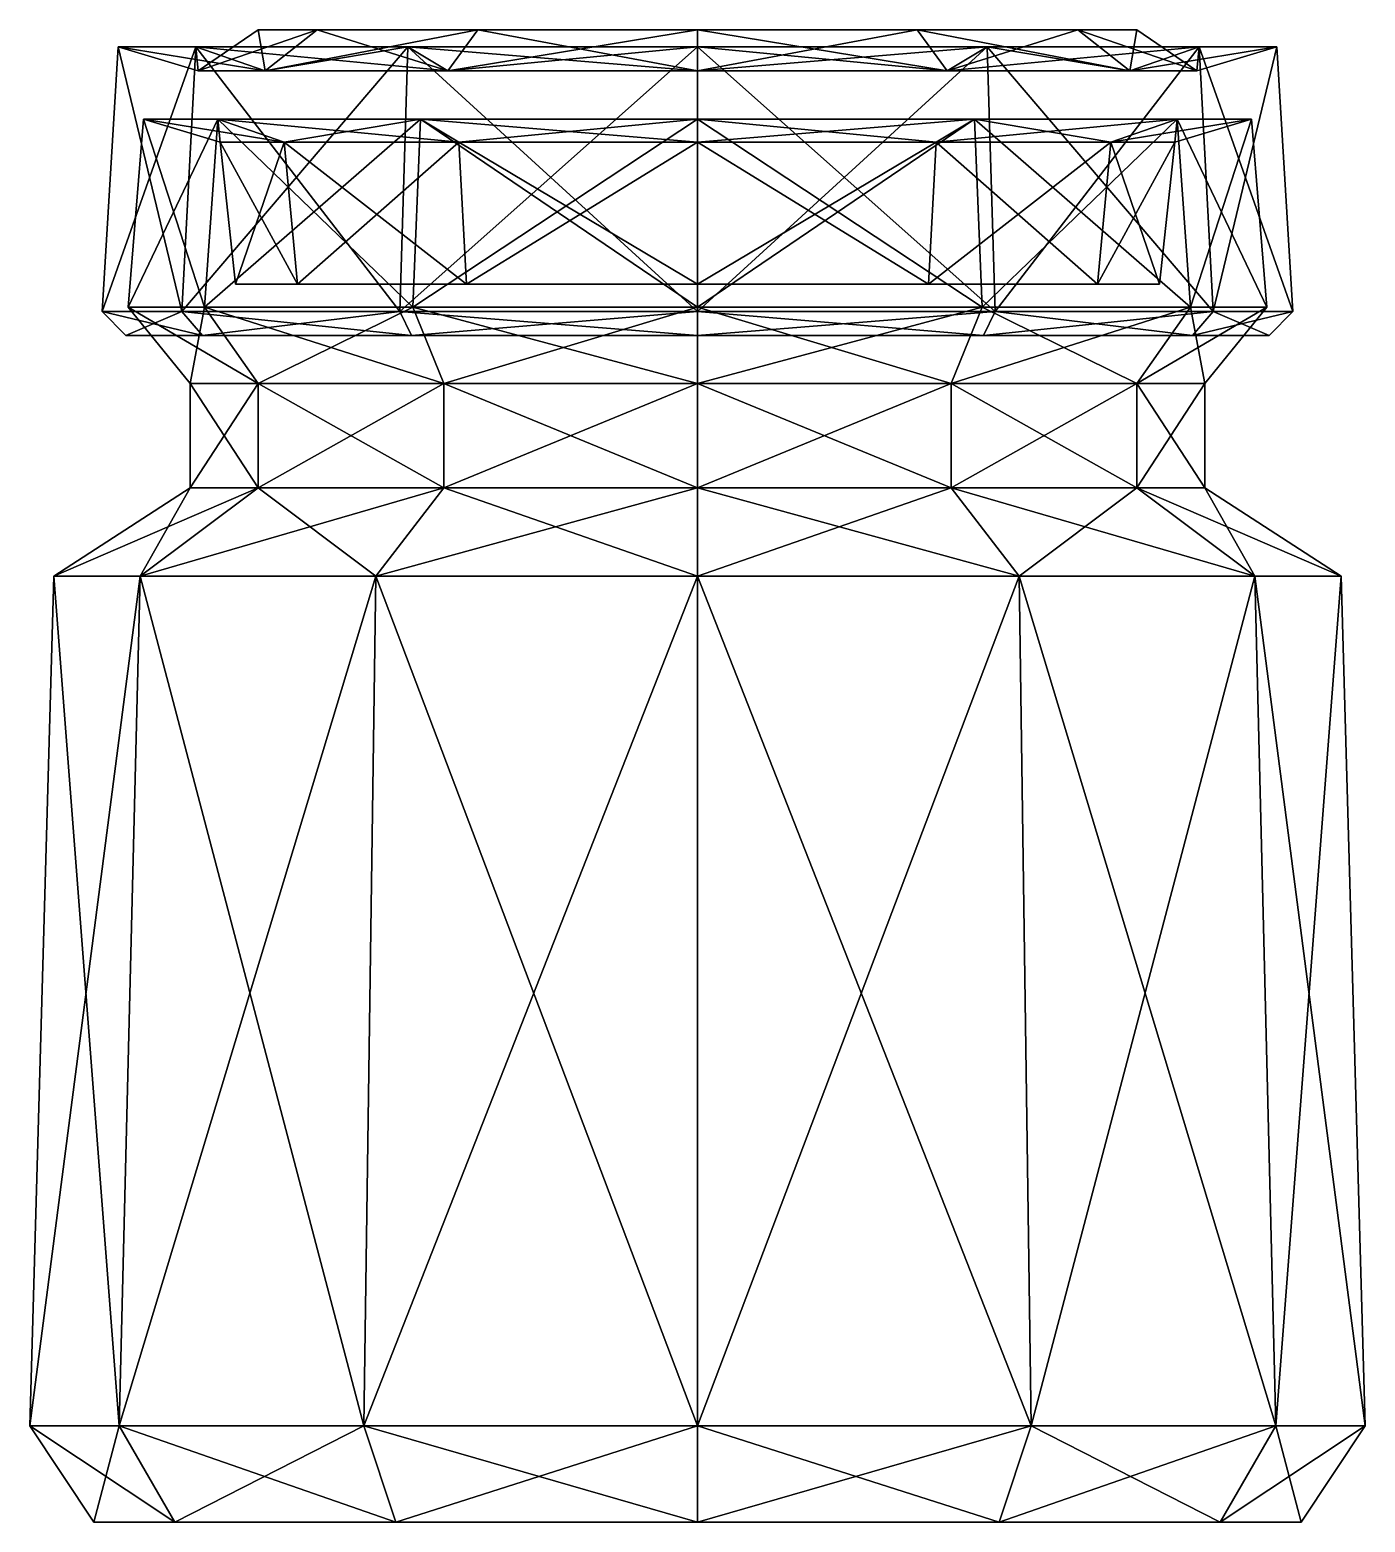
# Model space of a CAD drawing. Extents: x -64 to 64, y 2 to 145.
import ezdxf

# ---------------------------------------------------------------- set-up
doc = ezdxf.new("R2010")
doc.units = 0
doc.layers.add('jamJar', color=250, linetype='CONTINUOUS')
doc.layers.add('lid', color=250, linetype='CONTINUOUS')

msp = doc.modelspace()

# ---------------------------------------------------------------- meshes
at = {"layer": 'jamJar'}
mesh = msp.add_polyface(dxfattribs=at)
corners = [(44.413239, 120.96713), (45.887265, 134.624888), (53.257391, 136.835926), (54.731416, 118.756092), (48.770164, 111.401626), (48.770164, 101.379488), (61.876037, 92.899218), (64.188838, 11.180247), (58.021369, 1.929043), (38.462994, 120.96713, -22.20662), (39.739537, 134.624888, -22.943632), (46.122253, 136.835926, -26.628695), (47.398797, 118.756092, -27.365708), (42.236201, 111.401626, -24.385082), (42.236201, 101.379488, -24.385082), (53.58622, 92.899218, -30.938019), (55.589164, 11.180247, -32.094419), (50.247979, 1.929043, -29.010684), (22.20662, 120.96713, -38.462994), (22.943632, 134.624888, -39.739537), (26.628695, 136.835926, -46.122253), (27.365708, 118.756092, -47.398797), (24.385082, 111.401626, -42.236201), (24.385082, 101.379488, -42.236201), (30.938019, 92.899218, -53.58622), (32.094419, 11.180247, -55.589164), (29.010684, 1.929043, -50.247979), (0, 120.96713, -44.413239), (0, 134.624888, -45.887265), (0, 136.835926, -53.257391), (0, 118.756092, -54.731416), (0, 111.401626, -48.770164), (0, 101.379488, -48.770164), (0, 92.899218, -61.876037), (0, 11.180247, -64.188838), (0, 1.929043, -58.021369), (-22.20662, 120.96713, -38.462994), (-22.943632, 134.624888, -39.739537), (-26.628695, 136.835926, -46.122253), (-27.365708, 118.756092, -47.398797), (-24.385082, 111.401626, -42.236201), (-24.385082, 101.379488, -42.236201), (-30.938019, 92.899218, -53.58622), (-32.094419, 11.180247, -55.589164), (-29.010684, 1.929043, -50.247979), (-38.462994, 120.96713, -22.20662), (-39.739537, 134.624888, -22.943632), (-46.122253, 136.835926, -26.628695), (-47.398797, 118.756092, -27.365708), (-42.236201, 111.401626, -24.385082), (-42.236201, 101.379488, -24.385082), (-53.58622, 92.899218, -30.938019), (-55.589164, 11.180247, -32.094419), (-50.247979, 1.929043, -29.010684), (-44.413239, 120.96713), (-45.887265, 134.624888), (-53.257391, 136.835926), (-54.731416, 118.756092), (-48.770164, 111.401626), (-48.770164, 101.379488), (-61.876037, 92.899218), (-64.188838, 11.180247), (-58.021369, 1.929043), (-38.462994, 120.96713, 22.20662), (-39.739537, 134.624888, 22.943632), (-46.122253, 136.835926, 26.628695), (-47.398797, 118.756092, 27.365708), (-42.236201, 111.401626, 24.385082), (-42.236201, 101.379488, 24.385082), (-53.58622, 92.899218, 30.938019), (-55.589164, 11.180247, 32.094419), (-50.247979, 1.929043, 29.010684), (-22.20662, 120.96713, 38.462994), (-22.943632, 134.624888, 39.739537), (-26.628695, 136.835926, 46.122253), (-27.365708, 118.756092, 47.398797), (-24.385082, 111.401626, 42.236201), (-24.385082, 101.379488, 42.236201), (-30.938019, 92.899218, 53.58622), (-32.094419, 11.180247, 55.589164), (-29.010684, 1.929043, 50.247979), (0, 120.96713, 44.413239), (0, 134.624888, 45.887265), (0, 136.835926, 53.257391), (0, 118.756092, 54.731416), (0, 111.401626, 48.770164), (0, 101.379488, 48.770164), (0, 92.899218, 61.876037), (0, 11.180247, 64.188838), (0, 1.929043, 58.021369), (22.20662, 120.96713, 38.462994), (22.943632, 134.624888, 39.739537), (26.628695, 136.835926, 46.122253), (27.365708, 118.756092, 47.398797), (24.385082, 111.401626, 42.236201), (24.385082, 101.379488, 42.236201), (30.938019, 92.899218, 53.58622), (32.094419, 11.180247, 55.589164), (29.010684, 1.929043, 50.247979), (38.462994, 120.96713, 22.20662), (39.739537, 134.624888, 22.943632), (46.122253, 136.835926, 26.628695), (47.398797, 118.756092, 27.365708), (42.236201, 111.401626, 24.385082), (42.236201, 101.379488, 24.385082), (53.58622, 92.899218, 30.938019), (55.589164, 11.180247, 32.094419), (50.247979, 1.929043, 29.010684)]
mesh.append_faces([[corners[k] for k in face] for face in [(99, 100, 91), (9, 10, 1), (10, 11, 2), (11, 12, 3), (12, 13, 4), (13, 14, 5), (14, 15, 6), (15, 16, 7), (16, 17, 8), (3, 4, 103), (100, 101, 92), (18, 19, 10), (19, 20, 11), (20, 21, 12), (21, 22, 13), (22, 23, 14), (23, 24, 15), (24, 25, 16), (25, 26, 17), (4, 5, 104), (101, 102, 93), (27, 28, 19), (28, 29, 20), (29, 30, 21), (30, 31, 22), (31, 32, 23), (32, 33, 24), (33, 34, 25), (34, 35, 26), (5, 6, 105), (102, 103, 94), (36, 37, 28), (37, 38, 29), (38, 39, 30), (39, 40, 31), (40, 41, 32), (41, 42, 33), (42, 43, 34), (43, 44, 35), (6, 7, 106), (103, 104, 95), (45, 46, 37), (46, 47, 38), (47, 48, 39), (48, 49, 40), (49, 50, 41), (50, 51, 42), (51, 52, 43), (52, 53, 44), (7, 8, 107), (104, 105, 96), (54, 55, 46), (55, 56, 47), (56, 57, 48), (57, 58, 49), (58, 59, 50), (59, 60, 51), (60, 61, 52), (61, 62, 53), (105, 106, 97), (106, 107, 98), (63, 64, 55), (64, 65, 56), (65, 66, 57), (66, 67, 58), (67, 68, 59), (68, 69, 60), (69, 70, 61), (70, 71, 62), (0, 1, 100), (1, 2, 101), (72, 73, 64), (73, 74, 65), (74, 75, 66), (75, 76, 67), (76, 77, 68), (77, 78, 69), (78, 79, 70), (79, 80, 71), (2, 3, 102), (8, 17, 26), (81, 82, 73), (82, 83, 74), (83, 84, 75), (84, 85, 76), (85, 86, 77), (86, 87, 78), (87, 88, 79), (88, 89, 80), (8, 35, 44), (107, 8, 53), (90, 91, 82), (91, 92, 83), (92, 93, 84), (93, 94, 85), (94, 95, 86), (95, 96, 87), (96, 97, 88), (97, 98, 89), (80, 53, 62), (107, 80, 89), (0, 99, 9), (36, 9, 99), (72, 99, 90), (36, 72, 63), (54, 45, 36), (36, 27, 18), (99, 91, 90), (9, 1, 0), (10, 2, 1), (11, 3, 2), (12, 4, 3), (13, 5, 4), (14, 6, 5), (15, 7, 6), (16, 8, 7), (3, 103, 102), (100, 92, 91), (18, 10, 9), (19, 11, 10), (20, 12, 11), (21, 13, 12), (22, 14, 13), (23, 15, 14), (24, 16, 15), (25, 17, 16), (4, 104, 103), (101, 93, 92), (27, 19, 18), (28, 20, 19), (29, 21, 20), (30, 22, 21), (31, 23, 22), (32, 24, 23), (33, 25, 24), (34, 26, 25), (5, 105, 104), (102, 94, 93), (36, 28, 27), (37, 29, 28), (38, 30, 29), (39, 31, 30), (40, 32, 31), (41, 33, 32), (42, 34, 33), (43, 35, 34), (6, 106, 105), (103, 95, 94), (45, 37, 36), (46, 38, 37), (47, 39, 38), (48, 40, 39), (49, 41, 40), (50, 42, 41), (51, 43, 42), (52, 44, 43), (7, 107, 106), (104, 96, 95), (54, 46, 45), (55, 47, 46), (56, 48, 47), (57, 49, 48), (58, 50, 49), (59, 51, 50), (60, 52, 51), (61, 53, 52), (105, 97, 96), (106, 98, 97), (63, 55, 54), (64, 56, 55), (65, 57, 56), (66, 58, 57), (67, 59, 58), (68, 60, 59), (69, 61, 60), (70, 62, 61), (0, 100, 99), (1, 101, 100), (72, 64, 63), (73, 65, 64), (74, 66, 65), (75, 67, 66), (76, 68, 67), (77, 69, 68), (78, 70, 69), (79, 71, 70), (2, 102, 101), (8, 26, 35), (81, 73, 72), (82, 74, 73), (83, 75, 74), (84, 76, 75), (85, 77, 76), (86, 78, 77), (87, 79, 78), (88, 80, 79), (8, 44, 53), (107, 53, 80), (90, 82, 81), (91, 83, 82), (92, 84, 83), (93, 85, 84), (94, 86, 85), (95, 87, 86), (96, 88, 87), (97, 89, 88), (80, 62, 71), (107, 89, 98), (36, 99, 72), (72, 90, 81), (36, 63, 54), (36, 18, 9)]])
at = {"layer": 'lid'}
mesh = msp.add_polyface(dxfattribs=at)
corners = [(42.229743, 145.417627), (47.999231, 141.46804), (55.708568, 143.780841), (57.250435, 118.340029), (54.963975, 116.027228), (36.572031, 145.417627, -21.114872), (41.568553, 141.46804, -23.999615), (48.245035, 143.780841, -27.854284), (49.580331, 118.340029, -28.625217), (47.600199, 116.027228, -27.481988), (21.114872, 145.417627, -36.572031), (23.999615, 141.46804, -41.568553), (27.854284, 143.780841, -48.245035), (28.625217, 118.340029, -49.580331), (27.481988, 116.027228, -47.600199), (0, 145.417627, -42.229743), (0, 141.46804, -47.999231), (0, 143.780841, -55.708568), (0, 118.340029, -57.250435), (0, 116.027228, -54.963975), (-21.114872, 145.417627, -36.572031), (-23.999615, 141.46804, -41.568553), (-27.854284, 143.780841, -48.245035), (-28.625217, 118.340029, -49.580331), (-27.481988, 116.027228, -47.600199), (-36.572031, 145.417627, -21.114872), (-41.568553, 141.46804, -23.999615), (-48.245035, 143.780841, -27.854284), (-49.580331, 118.340029, -28.625217), (-47.600199, 116.027228, -27.481988), (-42.229743, 145.417627), (-47.999231, 141.46804), (-55.708568, 143.780841), (-57.250435, 118.340029), (-54.963975, 116.027228), (-36.572031, 145.417627, 21.114872), (-41.568553, 141.46804, 23.999615), (-48.245035, 143.780841, 27.854284), (-49.580331, 118.340029, 28.625217), (-47.600199, 116.027228, 27.481988), (-21.114872, 145.417627, 36.572031), (-23.999615, 141.46804, 41.568553), (-27.854284, 143.780841, 48.245035), (-28.625217, 118.340029, 49.580331), (-27.481988, 116.027228, 47.600199), (0, 145.417627, 42.229743), (0, 141.46804, 47.999231), (0, 143.780841, 55.708568), (0, 118.340029, 57.250435), (0, 116.027228, 54.963975), (21.114872, 145.417627, 36.572031), (23.999615, 141.46804, 41.568553), (27.854284, 143.780841, 48.245035), (28.625217, 118.340029, 49.580331), (27.481988, 116.027228, 47.600199), (36.572031, 145.417627, 21.114872), (41.568553, 141.46804, 23.999615), (48.245035, 143.780841, 27.854284), (49.580331, 118.340029, 28.625217), (47.600199, 116.027228, 27.481988)]
mesh.append_faces([[corners[k] for k in face] for face in [(55, 56, 51), (5, 6, 1), (6, 7, 2), (7, 8, 3), (8, 9, 4), (33, 34, 29), (35, 36, 31), (36, 37, 32), (37, 38, 33), (3, 4, 59), (56, 57, 52), (10, 11, 6), (11, 12, 7), (12, 13, 8), (13, 14, 9), (38, 39, 34), (0, 1, 56), (1, 2, 57), (40, 41, 36), (41, 42, 37), (57, 58, 53), (15, 16, 11), (16, 17, 12), (17, 18, 13), (18, 19, 14), (42, 43, 38), (43, 44, 39), (2, 3, 58), (45, 46, 41), (46, 47, 42), (58, 59, 54), (20, 21, 16), (21, 22, 17), (22, 23, 18), (23, 24, 19), (47, 48, 43), (48, 49, 44), (50, 51, 46), (51, 52, 47), (52, 53, 48), (53, 54, 49), (25, 26, 21), (26, 27, 22), (27, 28, 23), (28, 29, 24), (0, 55, 5), (20, 5, 55), (40, 55, 50), (20, 40, 35), (30, 25, 20), (20, 15, 10), (30, 31, 26), (31, 32, 27), (32, 33, 28), (19, 4, 9), (49, 4, 19), (59, 4, 49), (49, 24, 29), (34, 39, 44), (55, 51, 50), (5, 1, 0), (6, 2, 1), (7, 3, 2), (8, 4, 3), (33, 29, 28), (35, 31, 30), (36, 32, 31), (37, 33, 32), (3, 59, 58), (56, 52, 51), (10, 6, 5), (11, 7, 6), (12, 8, 7), (13, 9, 8), (38, 34, 33), (0, 56, 55), (1, 57, 56), (40, 36, 35), (41, 37, 36), (57, 53, 52), (15, 11, 10), (16, 12, 11), (17, 13, 12), (18, 14, 13), (42, 38, 37), (43, 39, 38), (2, 58, 57), (45, 41, 40), (46, 42, 41), (58, 54, 53), (20, 16, 15), (21, 17, 16), (22, 18, 17), (23, 19, 18), (47, 43, 42), (48, 44, 43), (50, 46, 45), (51, 47, 46), (52, 48, 47), (53, 49, 48), (25, 21, 20), (26, 22, 21), (27, 23, 22), (28, 24, 23), (20, 55, 40), (40, 50, 45), (20, 35, 30), (20, 10, 5), (30, 26, 25), (31, 27, 26), (32, 28, 27), (19, 9, 14), (49, 19, 24), (59, 49, 54), (49, 29, 34), (34, 44, 49)]])

doc.saveas('drawing.dxf')
